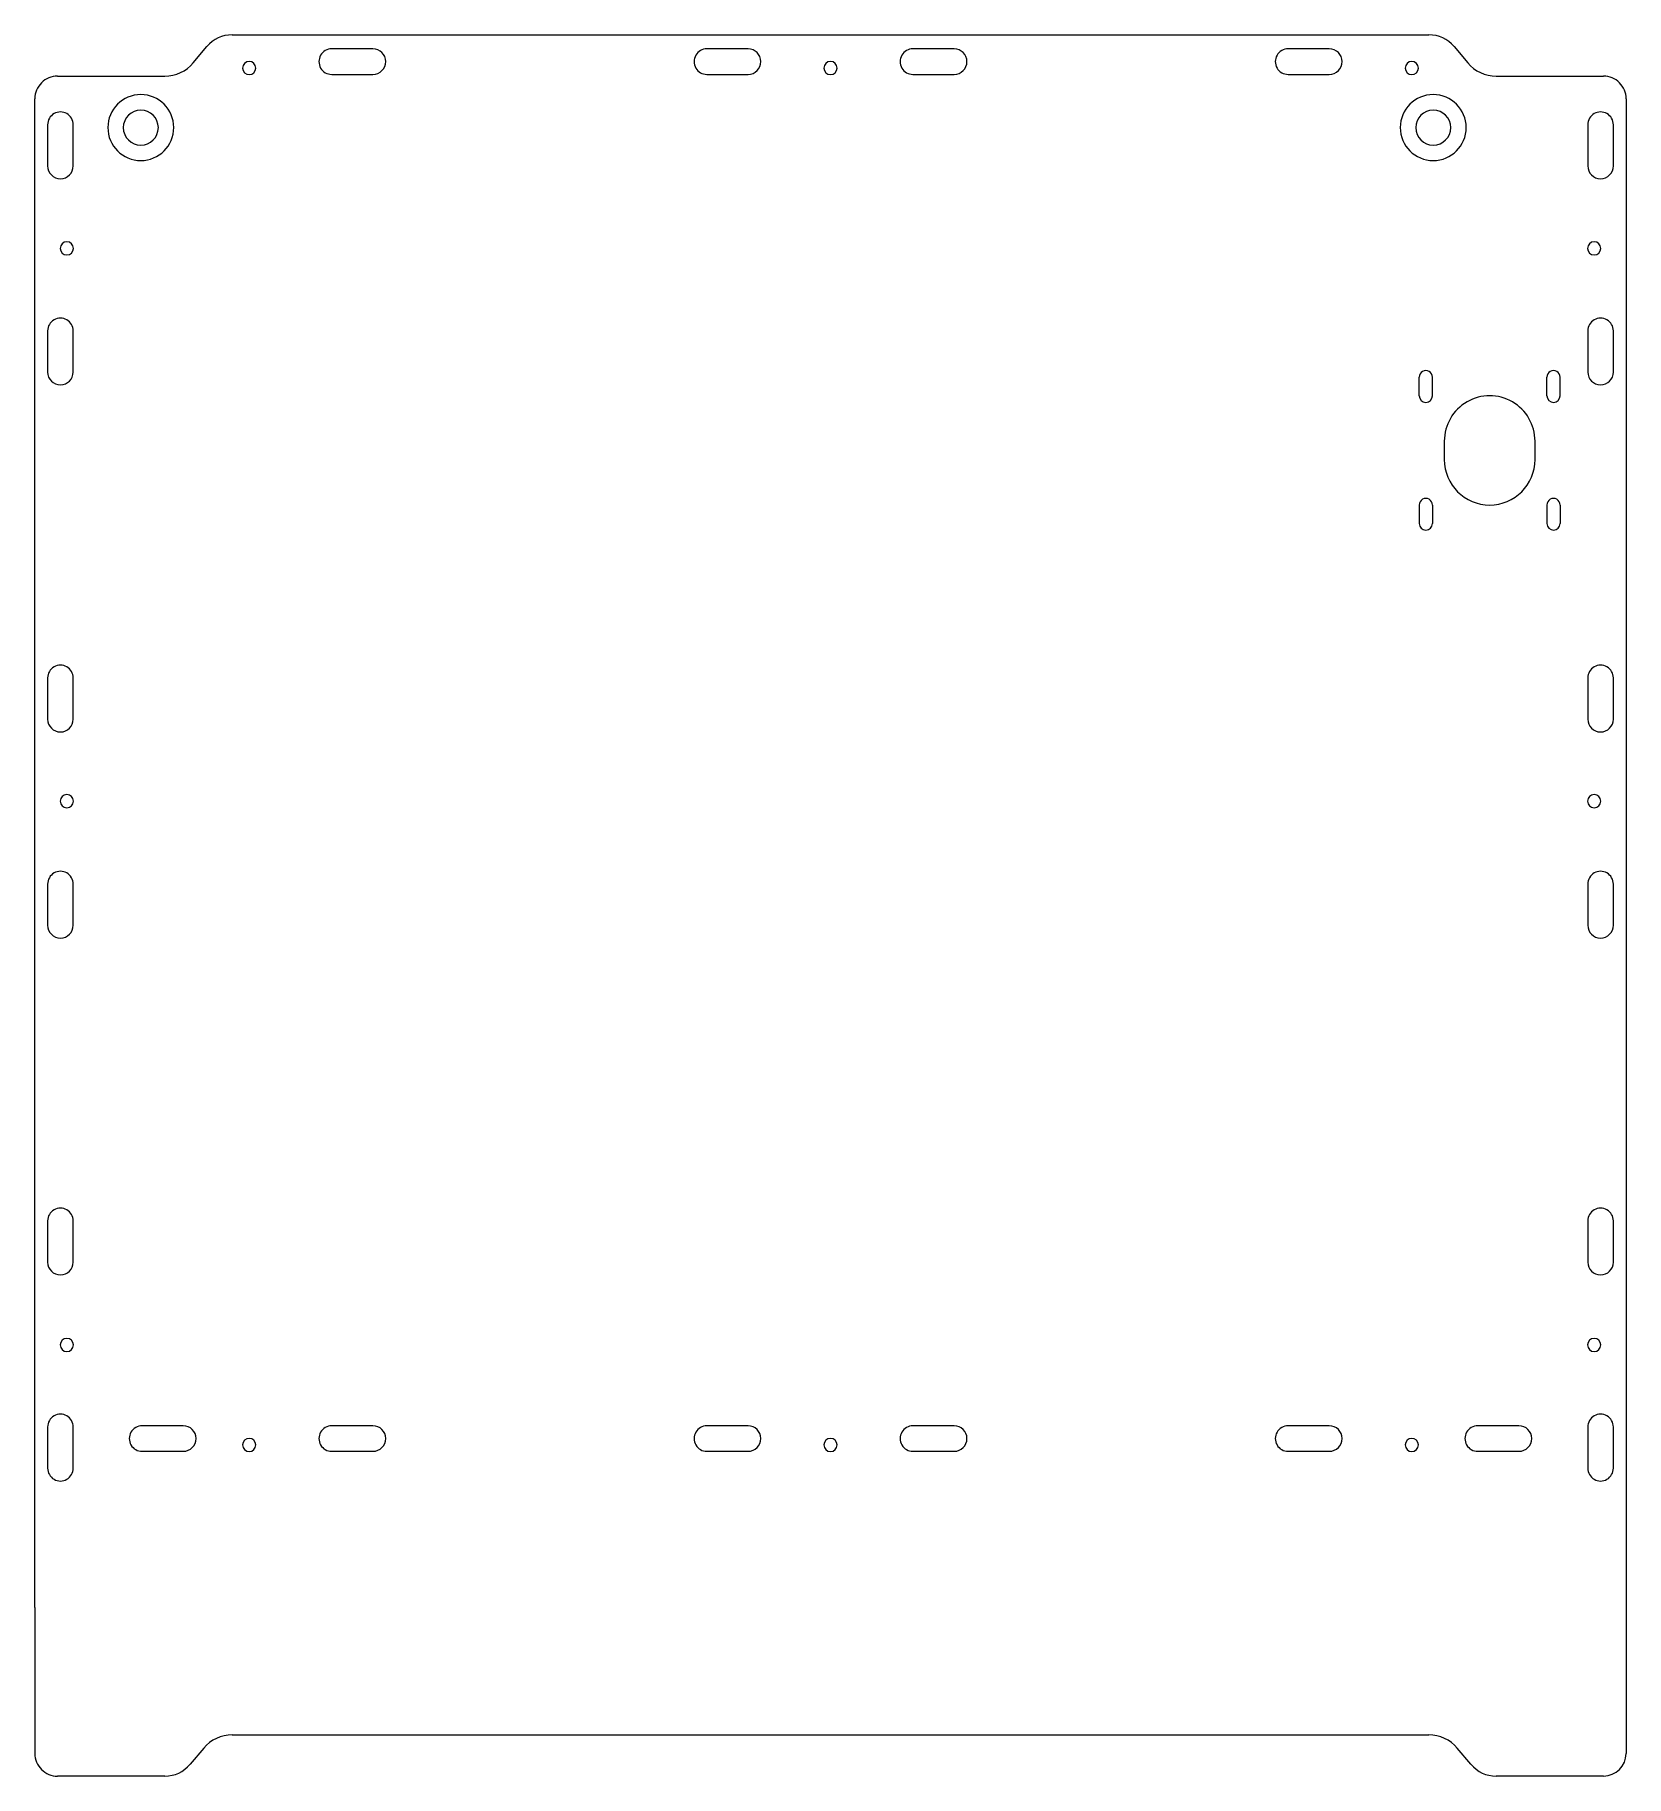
# Model space of a CAD drawing. Header units: millimetres. Extents: x -193 to 193, y -243 to 180.
import ezdxf

# ---------------------------------------------------------------- set-up
doc = ezdxf.new("R2010")
doc.units = ezdxf.units.MM
doc.header["$MEASUREMENT"] = 0
doc.layers.add('Capa 1', color=7, linetype='Continuous')

msp = doc.modelspace()

# ---------------------------------------------------------------- linework, layer by layer
at = {"layer": 'Capa 1', "lineweight": 15}
for points in [[(-145.2445, 179.8375), (-147.6092, 179.8375), (-149.8528, 178.7913), (-151.3728, 176.9799)], [(151.1739, 176.9799), (149.6539, 178.7913), (147.4103, 179.8375), (145.0456, 179.8375)], [(-154.6687, 173.052), (-154.6687, 173.052), (-151.3728, 176.9799), (-151.3728, 176.9799)], [(-111.0995, 176.4376), (-111.0995, 176.4376), (-121.0995, 176.4376), (-121.0995, 176.4376)], [(-20.0997, 176.4376), (-20.0997, 176.4376), (-30.0997, 176.4376), (-30.0997, 176.4376)], [(29.9002, 176.4376), (29.9002, 176.4376), (19.9002, 176.4376), (19.9002, 176.4376)], [(120.9005, 176.4376), (120.9005, 176.4376), (110.9005, 176.4376), (110.9005, 176.4376)], [(151.1739, 176.9799), (151.1739, 176.9799), (154.4698, 173.052), (154.4698, 173.052)], [(-187.5995, 169.8371), (-187.5995, 169.8371), (-161.5631, 169.8371), (-161.5631, 169.8371)], [(-161.5631, 169.8371), (-158.9027, 169.8371), (-156.3787, 171.0141), (-154.6687, 173.052)], [(-121.0995, 170.2376), (-121.0995, 170.2376), (-111.0995, 170.2376), (-111.0995, 170.2376)], [(110.9005, 170.2376), (110.9005, 170.2376), (120.9005, 170.2376), (120.9005, 170.2376)], [(154.4698, 173.052), (156.1798, 171.0141), (158.7038, 169.8371), (161.3642, 169.8371)], [(161.3642, 169.8371), (161.3642, 169.8371), (187.4005, 169.8371), (187.4005, 169.8371)], [(-193.0995, -201.6623), (-193.0995, -201.6623), (-193.0995, 164.3371), (-193.0995, 164.3371)], [(192.9005, 164.3371), (192.9005, 164.3371), (192.9005, -201.6623), (192.9005, -201.6623)], [(-189.9995, 158.0376), (-189.9995, 158.0376), (-189.9995, 148.0376), (-189.9995, 148.0376)], [(189.8005, 148.0376), (189.8005, 148.0376), (189.8005, 158.0376), (189.8005, 158.0376)], [(-189.9995, 108.0376), (-189.9995, 108.0376), (-189.9995, 98.0376), (-189.9995, 98.0376)], [(-183.7995, 98.0376), (-183.7995, 98.0376), (-183.7995, 108.0376), (-183.7995, 108.0376)], [(183.6005, 108.0376), (183.6005, 108.0376), (183.6005, 98.0376), (183.6005, 98.0376)], [(189.8005, 98.0376), (189.8005, 98.0376), (189.8005, 108.0376), (189.8005, 108.0376)], [(142.7005, 92.2876), (142.7005, 92.2876), (142.7005, 96.7876), (142.7005, 96.7876)], [(145.9005, 92.2876), (145.9005, 92.2876), (145.9005, 96.7876), (145.9005, 96.7876)], [(173.7005, 92.2876), (173.7005, 92.2876), (173.7005, 96.7876), (173.7005, 96.7876)], [(176.9005, 92.2876), (176.9005, 92.2876), (176.9005, 96.7876), (176.9005, 96.7876)], [(148.8005, 81.2876), (148.8005, 81.2876), (148.8005, 76.7876), (148.8005, 76.7876)], [(170.8005, 76.7876), (170.8005, 76.7876), (170.8005, 81.2876), (170.8005, 81.2876)], [(142.7005, 65.7876), (142.7005, 65.7876), (142.7005, 61.2876), (142.7005, 61.2876)], [(145.9005, 65.7876), (145.9005, 65.7876), (145.9005, 61.2876), (145.9005, 61.2876)], [(173.7005, 65.7876), (173.7005, 65.7876), (173.7005, 61.2876), (173.7005, 61.2876)], [(176.9005, 65.7876), (176.9005, 65.7876), (176.9005, 61.2876), (176.9005, 61.2876)], [(-189.9995, 23.8376), (-189.9995, 23.8376), (-189.9995, 13.8376), (-189.9995, 13.8376)], [(-183.7995, 13.8376), (-183.7995, 13.8376), (-183.7995, 23.8376), (-183.7995, 23.8376)], [(183.6005, 23.8376), (183.6005, 23.8376), (183.6005, 13.8376), (183.6005, 13.8376)], [(189.8005, 13.8376), (189.8005, 13.8376), (189.8005, 23.8376), (189.8005, 23.8376)], [(-189.9995, -26.1623), (-189.9995, -26.1623), (-189.9995, -36.1623), (-189.9995, -36.1623)], [(-183.7995, -36.1623), (-183.7995, -36.1623), (-183.7995, -26.1623), (-183.7995, -26.1623)], [(183.6005, -26.1623), (183.6005, -26.1623), (183.6005, -36.1623), (183.6005, -36.1623)], [(189.8005, -36.1623), (189.8005, -36.1623), (189.8005, -26.1623), (189.8005, -26.1623)], [(-189.9995, -107.8623), (-189.9995, -107.8623), (-189.9995, -117.8623), (-189.9995, -117.8623)], [(-183.7995, -117.8623), (-183.7995, -117.8623), (-183.7995, -107.8623), (-183.7995, -107.8623)], [(183.6005, -107.8623), (183.6005, -107.8623), (183.6005, -117.8623), (183.6005, -117.8623)], [(189.8005, -117.8623), (189.8005, -117.8623), (189.8005, -107.8623), (189.8005, -107.8623)], [(-189.9995, -157.8623), (-189.9995, -157.8623), (-189.9995, -167.8623), (-189.9995, -167.8623)], [(-157.0995, -157.5623), (-157.0995, -157.5623), (-167.0995, -157.5623), (-167.0995, -157.5623)], [(-111.0995, -157.5623), (-111.0995, -157.5623), (-121.0995, -157.5623), (-121.0995, -157.5623)], [(-20.0997, -157.5623), (-20.0997, -157.5623), (-30.0997, -157.5623), (-30.0997, -157.5623)], [(29.9002, -157.5623), (29.9002, -157.5623), (19.9002, -157.5623), (19.9002, -157.5623)], [(120.9005, -157.5623), (120.9005, -157.5623), (110.9005, -157.5623), (110.9005, -157.5623)], [(166.9005, -157.5623), (166.9005, -157.5623), (156.9005, -157.5623), (156.9005, -157.5623)], [(189.8005, -167.8623), (189.8005, -167.8623), (189.8005, -157.8623), (189.8005, -157.8623)], [(-167.0995, -163.7623), (-167.0995, -163.7623), (-157.0995, -163.7623), (-157.0995, -163.7623)], [(-121.0995, -163.7623), (-121.0995, -163.7623), (-111.0995, -163.7623), (-111.0995, -163.7623)], [(110.9005, -163.7623), (110.9005, -163.7623), (120.9005, -163.7623), (120.9005, -163.7623)], [(156.9005, -163.7623), (156.9005, -163.7623), (166.9005, -163.7623), (166.9005, -163.7623)], [(-152.1389, -235.7604), (-152.1389, -235.7604), (-155.4347, -239.6883), (-155.4347, -239.6883)], [(-145.2445, -232.5455), (-147.9048, -232.5455), (-150.4289, -233.7225), (-152.1389, -235.7604)], [(151.94, -235.7604), (150.23, -233.7225), (147.7059, -232.5455), (145.0456, -232.5455)], [(155.2358, -239.6883), (155.2358, -239.6883), (151.94, -235.7604), (151.94, -235.7604)], [(-161.5631, -242.5459), (-159.1983, -242.5459), (-156.9547, -241.4997), (-155.4347, -239.6883)], [(155.2358, -239.6883), (156.7558, -241.4997), (158.9994, -242.5459), (161.3642, -242.5459)], [(187.4005, -242.5459), (190.4381, -242.5459), (192.9005, -240.0835), (192.9005, -237.046)], [(-161.5796, -242.5607), (-161.5796, -242.5607), (-187.616, -242.5607), (-187.616, -242.5607)], [(187.4005, -242.5459), (187.4005, -242.5459), (161.3642, -242.5459), (161.3642, -242.5459)]]:
    msp.add_open_spline(points, degree=3, dxfattribs=at)
at = {"layer": 'Capa 1', "color": 250, "lineweight": 20}
for points in [[(-145.2445, 179.8375), (-145.2445, 179.8375), (145.0456, 179.8375), (145.0456, 179.8375)], [(-30.0997, 170.2376), (-30.0997, 170.2376), (-20.0997, 170.2376), (-20.0997, 170.2376)], [(19.9002, 170.2376), (19.9002, 170.2376), (29.9002, 170.2376), (29.9002, 170.2376)], [(-183.7995, 148.0375), (-183.7995, 148.0375), (-183.7995, 158.0376), (-183.7995, 158.0376)], [(183.6005, 158.0376), (183.6005, 158.0376), (183.6005, 148.0376), (183.6005, 148.0376)], [(-183.7995, -167.8623), (-183.7995, -167.8623), (-183.7995, -157.8623), (-183.7995, -157.8623)], [(183.6005, -157.8623), (183.6005, -157.8623), (183.6005, -167.8623), (183.6005, -167.8623)], [(-30.0997, -163.7623), (-30.0997, -163.7623), (-19.9353, -163.758), (-19.9353, -163.758)], [(19.9002, -163.7623), (19.9002, -163.7623), (29.9002, -163.7623), (29.9002, -163.7623)], [(-193.0995, -201.6623), (-193.0995, -201.6623), (-193.1118, -237.0459), (-193.1118, -237.0459)], [(192.9005, -201.6623), (192.9005, -201.6623), (192.9122, -237.046), (192.9122, -237.046)], [(-145.2445, -232.5455), (-145.2445, -232.5455), (145.0456, -232.5455), (145.0456, -232.5455)]]:
    msp.add_open_spline(points, degree=3, dxfattribs=at)
at = {"layer": 'Capa 1', "lineweight": 15}
for points, knots in [([(-139.4995, 171.7876), (-139.4995, 172.6712), (-140.2158, 173.3875), (-141.0994, 173.3876), (-141.0994, 173.3876), (-141.9831, 173.3876), (-142.6994, 172.6712), (-142.6994, 171.7876), (-142.6994, 171.7876), (-142.6995, 170.9039), (-141.9831, 170.1876), (-141.0995, 170.1876), (-141.0995, 170.1876), (-140.2158, 170.1875), (-139.4995, 170.9039), (-139.4995, 171.7875)], [0, 0, 0, 0, 0.2, 0.2, 0.2, 0.2, 0.4, 0.4, 0.4, 0.4, 0.6, 0.6, 0.6, 0.6, 1, 1, 1, 1]), ([(-121.0995, 176.4376), (-122.207, 176.4376), (-123.2304, 175.8467), (-123.7841, 174.8876), (-123.7841, 174.8876), (-124.3379, 173.9284), (-124.3379, 172.7467), (-123.7841, 171.7876), (-123.7841, 171.7876), (-123.2304, 170.8284), (-122.207, 170.2376), (-121.0995, 170.2376)], [0, 0, 0, 0, 0.25, 0.25, 0.25, 0.25, 0.5, 0.5, 0.5, 0.5, 1, 1, 1, 1]), ([(-111.0995, 170.2376), (-109.3874, 170.2376), (-107.9995, 171.6255), (-107.9995, 173.3375), (-107.9995, 173.3375), (-107.9994, 175.0496), (-109.3874, 176.4375), (-111.0994, 176.4375)], [0, 0, 0, 0, 0.33333333, 0.33333333, 0.33333333, 0.33333333, 1, 1, 1, 1]), ([(-30.0997, 176.4376), (-31.2072, 176.4376), (-32.2306, 175.8467), (-32.7843, 174.8876), (-32.7843, 174.8876), (-33.3381, 173.9284), (-33.3381, 172.7467), (-32.7843, 171.7876), (-32.7843, 171.7876), (-32.2306, 170.8284), (-31.2072, 170.2376), (-30.0997, 170.2376)], [0, 0, 0, 0, 0.25, 0.25, 0.25, 0.25, 0.5, 0.5, 0.5, 0.5, 1, 1, 1, 1]), ([(-20.0997, 170.2376), (-18.3876, 170.2376), (-16.9997, 171.6255), (-16.9997, 173.3375), (-16.9997, 173.3375), (-16.9996, 175.0496), (-18.3876, 176.4375), (-20.0996, 176.4375)], [0, 0, 0, 0, 0.33333333, 0.33333333, 0.33333333, 0.33333333, 1, 1, 1, 1]), ([(1.5002, 171.7876), (1.5002, 172.6712), (0.7839, 173.3875), (-0.0997, 173.3876), (-0.0997, 173.3876), (-0.9833, 173.3876), (-1.6996, 172.6712), (-1.6996, 171.7876), (-1.6996, 171.7876), (-1.6997, 170.9039), (-0.9833, 170.1876), (-0.0997, 170.1876), (-0.0997, 170.1876), (0.7839, 170.1875), (1.5002, 170.9039), (1.5002, 171.7875)], [0, 0, 0, 0, 0.2, 0.2, 0.2, 0.2, 0.4, 0.4, 0.4, 0.4, 0.6, 0.6, 0.6, 0.6, 1, 1, 1, 1]), ([(19.9002, 176.4376), (18.7927, 176.4376), (17.7693, 175.8467), (17.2156, 174.8876), (17.2156, 174.8876), (16.6618, 173.9284), (16.6618, 172.7467), (17.2156, 171.7876), (17.2156, 171.7876), (17.7693, 170.8284), (18.7927, 170.2376), (19.9002, 170.2376)], [0, 0, 0, 0, 0.25, 0.25, 0.25, 0.25, 0.5, 0.5, 0.5, 0.5, 1, 1, 1, 1]), ([(29.9002, 170.2376), (31.6123, 170.2376), (33.0002, 171.6255), (33.0002, 173.3375), (33.0002, 173.3375), (33.0003, 175.0496), (31.6123, 176.4375), (29.9003, 176.4375)], [0, 0, 0, 0, 0.33333333, 0.33333333, 0.33333333, 0.33333333, 1, 1, 1, 1]), ([(110.9005, 176.4376), (109.793, 176.4376), (108.7696, 175.8467), (108.2159, 174.8876), (108.2159, 174.8876), (107.6621, 173.9284), (107.6621, 172.7467), (108.2159, 171.7876), (108.2159, 171.7876), (108.7696, 170.8284), (109.793, 170.2376), (110.9005, 170.2376)], [0, 0, 0, 0, 0.25, 0.25, 0.25, 0.25, 0.5, 0.5, 0.5, 0.5, 1, 1, 1, 1]), ([(120.9005, 170.2376), (122.6126, 170.2376), (124.0005, 171.6255), (124.0005, 173.3375), (124.0005, 173.3375), (124.0006, 175.0496), (122.6126, 176.4375), (120.9006, 176.4375)], [0, 0, 0, 0, 0.33333333, 0.33333333, 0.33333333, 0.33333333, 1, 1, 1, 1]), ([(142.5005, 171.7876), (142.5005, 172.6712), (141.7842, 173.3875), (140.9006, 173.3876), (140.9006, 173.3876), (140.0169, 173.3876), (139.3006, 172.6712), (139.3006, 171.7876), (139.3006, 171.7876), (139.3005, 170.9039), (140.0169, 170.1876), (140.9005, 170.1876), (140.9005, 170.1876), (141.7842, 170.1875), (142.5005, 170.9039), (142.5005, 171.7875)], [0, 0, 0, 0, 0.2, 0.2, 0.2, 0.2, 0.4, 0.4, 0.4, 0.4, 0.6, 0.6, 0.6, 0.6, 1, 1, 1, 1]), ([(-187.5995, 169.8371), (-189.0581, 169.8371), (-190.4571, 169.2577), (-191.4885, 168.2262), (-191.4885, 168.2262), (-192.52, 167.1948), (-193.0994, 165.7958), (-193.0994, 164.3371)], [0, 0, 0, 0, 0.33333333, 0.33333333, 0.33333333, 0.33333333, 1, 1, 1, 1]), ([(192.9006, 164.3371), (192.9006, 165.7958), (192.3211, 167.1948), (191.2896, 168.2262), (191.2896, 168.2262), (190.2582, 169.2577), (188.8592, 169.8371), (187.4005, 169.8371)], [0, 0, 0, 0, 0.33333333, 0.33333333, 0.33333333, 0.33333333, 1, 1, 1, 1]), ([(-159.3995, 157.3376), (-159.3995, 161.7558), (-162.9812, 165.3375), (-167.3994, 165.3375), (-167.3994, 165.3375), (-171.8177, 165.3376), (-175.3994, 161.7558), (-175.3994, 157.3376), (-175.3994, 157.3376), (-175.3995, 152.9193), (-171.8178, 149.3376), (-167.3995, 149.3376), (-167.3995, 149.3376), (-162.9812, 149.3375), (-159.3995, 152.9192), (-159.3995, 157.3375)], [0, 0, 0, 0, 0.2, 0.2, 0.2, 0.2, 0.4, 0.4, 0.4, 0.4, 0.6, 0.6, 0.6, 0.6, 1, 1, 1, 1]), ([(154.1005, 157.3376), (154.1005, 161.7558), (150.5188, 165.3375), (146.1006, 165.3375), (146.1006, 165.3375), (141.6823, 165.3376), (138.1006, 161.7558), (138.1006, 157.3376), (138.1006, 157.3376), (138.1005, 152.9193), (141.6822, 149.3376), (146.1005, 149.3376), (146.1005, 149.3376), (150.5188, 149.3375), (154.1005, 152.9192), (154.1005, 157.3375)], [0, 0, 0, 0, 0.2, 0.2, 0.2, 0.2, 0.4, 0.4, 0.4, 0.4, 0.6, 0.6, 0.6, 0.6, 1, 1, 1, 1]), ([(-183.7995, 158.0376), (-183.7995, 159.1451), (-184.3903, 160.1685), (-185.3495, 160.7222), (-185.3495, 160.7222), (-186.3086, 161.276), (-187.4903, 161.276), (-188.4495, 160.7222), (-188.4495, 160.7222), (-189.4086, 160.1685), (-189.9995, 159.1451), (-189.9995, 158.0376)], [0, 0, 0, 0, 0.25, 0.25, 0.25, 0.25, 0.5, 0.5, 0.5, 0.5, 1, 1, 1, 1]), ([(189.8005, 158.0376), (189.8005, 159.1451), (189.2097, 160.1685), (188.2505, 160.7222), (188.2505, 160.7222), (187.2914, 161.276), (186.1097, 161.276), (185.1505, 160.7222), (185.1505, 160.7222), (184.1914, 160.1685), (183.6005, 159.1451), (183.6005, 158.0376)], [0, 0, 0, 0, 0.25, 0.25, 0.25, 0.25, 0.5, 0.5, 0.5, 0.5, 1, 1, 1, 1]), ([(-189.9995, 148.0376), (-189.9995, 146.3255), (-188.6115, 144.9376), (-186.8995, 144.9376), (-186.8995, 144.9376), (-185.1874, 144.9375), (-183.7995, 146.3255), (-183.7995, 148.0375)], [0, 0, 0, 0, 0.33333333, 0.33333333, 0.33333333, 0.33333333, 1, 1, 1, 1]), ([(183.6005, 148.0376), (183.6005, 146.3255), (184.9885, 144.9376), (186.7005, 144.9376), (186.7005, 144.9376), (188.4126, 144.9375), (189.8005, 146.3255), (189.8005, 148.0375)], [0, 0, 0, 0, 0.33333333, 0.33333333, 0.33333333, 0.33333333, 1, 1, 1, 1]), ([(-183.7495, 128.0376), (-183.7495, 128.9212), (-184.4658, 129.6375), (-185.3494, 129.6376), (-185.3494, 129.6376), (-186.2331, 129.6376), (-186.9494, 128.9212), (-186.9494, 128.0376), (-186.9494, 128.0376), (-186.9495, 127.1539), (-186.2331, 126.4376), (-185.3495, 126.4376), (-185.3495, 126.4376), (-184.4658, 126.4375), (-183.7495, 127.1539), (-183.7495, 128.0375)], [0, 0, 0, 0, 0.2, 0.2, 0.2, 0.2, 0.4, 0.4, 0.4, 0.4, 0.6, 0.6, 0.6, 0.6, 1, 1, 1, 1]), ([(186.7505, 128.0376), (186.7505, 128.9212), (186.0342, 129.6375), (185.1506, 129.6376), (185.1506, 129.6376), (184.2669, 129.6376), (183.5506, 128.9212), (183.5506, 128.0376), (183.5506, 128.0376), (183.5505, 127.1539), (184.2669, 126.4376), (185.1505, 126.4376), (185.1505, 126.4376), (186.0342, 126.4375), (186.7505, 127.1539), (186.7505, 128.0375)], [0, 0, 0, 0, 0.2, 0.2, 0.2, 0.2, 0.4, 0.4, 0.4, 0.4, 0.6, 0.6, 0.6, 0.6, 1, 1, 1, 1]), ([(-183.7995, 108.0376), (-183.7995, 109.1451), (-184.3903, 110.1685), (-185.3495, 110.7222), (-185.3495, 110.7222), (-186.3086, 111.276), (-187.4903, 111.276), (-188.4495, 110.7222), (-188.4495, 110.7222), (-189.4086, 110.1685), (-189.9995, 109.1451), (-189.9995, 108.0376)], [0, 0, 0, 0, 0.25, 0.25, 0.25, 0.25, 0.5, 0.5, 0.5, 0.5, 1, 1, 1, 1]), ([(189.8005, 108.0376), (189.8005, 109.1451), (189.2097, 110.1685), (188.2505, 110.7222), (188.2505, 110.7222), (187.2914, 111.276), (186.1097, 111.276), (185.1505, 110.7222), (185.1505, 110.7222), (184.1914, 110.1685), (183.6005, 109.1451), (183.6005, 108.0376)], [0, 0, 0, 0, 0.25, 0.25, 0.25, 0.25, 0.5, 0.5, 0.5, 0.5, 1, 1, 1, 1]), ([(-189.9995, 98.0376), (-189.9995, 96.3255), (-188.6115, 94.9376), (-186.8995, 94.9376), (-186.8995, 94.9376), (-185.1874, 94.9375), (-183.7995, 96.3255), (-183.7995, 98.0375)], [0, 0, 0, 0, 0.33333333, 0.33333333, 0.33333333, 0.33333333, 1, 1, 1, 1]), ([(145.9005, 96.7876), (145.9005, 97.3592), (145.5956, 97.8874), (145.1005, 98.1732), (145.1005, 98.1732), (144.6055, 98.459), (143.9956, 98.459), (143.5005, 98.1732), (143.5005, 98.1732), (143.0055, 97.8874), (142.7005, 97.3592), (142.7005, 96.7876)], [0, 0, 0, 0, 0.25, 0.25, 0.25, 0.25, 0.5, 0.5, 0.5, 0.5, 1, 1, 1, 1]), ([(176.9005, 96.7876), (176.9005, 97.3592), (176.5956, 97.8874), (176.1005, 98.1732), (176.1005, 98.1732), (175.6055, 98.459), (174.9956, 98.459), (174.5005, 98.1732), (174.5005, 98.1732), (174.0055, 97.8874), (173.7005, 97.3592), (173.7005, 96.7876)], [0, 0, 0, 0, 0.25, 0.25, 0.25, 0.25, 0.5, 0.5, 0.5, 0.5, 1, 1, 1, 1]), ([(183.6005, 98.0376), (183.6005, 96.3255), (184.9885, 94.9376), (186.7005, 94.9376), (186.7005, 94.9376), (188.4126, 94.9375), (189.8005, 96.3255), (189.8005, 98.0375)], [0, 0, 0, 0, 0.33333333, 0.33333333, 0.33333333, 0.33333333, 1, 1, 1, 1]), ([(142.7005, 92.2876), (142.7005, 91.4039), (143.4169, 90.6876), (144.3005, 90.6876), (144.3005, 90.6876), (145.1842, 90.6875), (145.9005, 91.4039), (145.9005, 92.2875)], [0, 0, 0, 0, 0.33333333, 0.33333333, 0.33333333, 0.33333333, 1, 1, 1, 1]), ([(170.8005, 81.2876), (170.8005, 85.2175), (168.704, 88.8489), (165.3005, 90.8138), (165.3005, 90.8138), (161.8971, 92.7788), (157.704, 92.7788), (154.3005, 90.8138), (154.3005, 90.8138), (150.8971, 88.8489), (148.8005, 85.2175), (148.8005, 81.2876)], [0, 0, 0, 0, 0.25, 0.25, 0.25, 0.25, 0.5, 0.5, 0.5, 0.5, 1, 1, 1, 1]), ([(173.7005, 92.2876), (173.7005, 91.4039), (174.4169, 90.6876), (175.3005, 90.6876), (175.3005, 90.6876), (176.1842, 90.6875), (176.9005, 91.4039), (176.9005, 92.2875)], [0, 0, 0, 0, 0.33333333, 0.33333333, 0.33333333, 0.33333333, 1, 1, 1, 1]), ([(148.8005, 76.7876), (148.8005, 70.7124), (153.7254, 65.7876), (159.8005, 65.7876), (159.8005, 65.7876), (165.8756, 65.7875), (170.8005, 70.7124), (170.8005, 76.7875)], [0, 0, 0, 0, 0.33333333, 0.33333333, 0.33333333, 0.33333333, 1, 1, 1, 1]), ([(145.9005, 65.7876), (145.9005, 66.3592), (145.5956, 66.8874), (145.1005, 67.1732), (145.1005, 67.1732), (144.6055, 67.459), (143.9956, 67.459), (143.5005, 67.1732), (143.5005, 67.1732), (143.0055, 66.8874), (142.7005, 66.3592), (142.7005, 65.7876)], [0, 0, 0, 0, 0.25, 0.25, 0.25, 0.25, 0.5, 0.5, 0.5, 0.5, 1, 1, 1, 1]), ([(176.9005, 65.7876), (176.9005, 66.3592), (176.5956, 66.8874), (176.1005, 67.1732), (176.1005, 67.1732), (175.6055, 67.459), (174.9956, 67.459), (174.5005, 67.1732), (174.5005, 67.1732), (174.0055, 66.8874), (173.7005, 66.3592), (173.7005, 65.7876)], [0, 0, 0, 0, 0.25, 0.25, 0.25, 0.25, 0.5, 0.5, 0.5, 0.5, 1, 1, 1, 1]), ([(142.7005, 61.2876), (142.7005, 60.4039), (143.4169, 59.6876), (144.3005, 59.6876), (144.3005, 59.6876), (145.1842, 59.6875), (145.9005, 60.4039), (145.9005, 61.2875)], [0, 0, 0, 0, 0.33333333, 0.33333333, 0.33333333, 0.33333333, 1, 1, 1, 1]), ([(173.7005, 61.2876), (173.7005, 60.4039), (174.4169, 59.6876), (175.3005, 59.6876), (175.3005, 59.6876), (176.1842, 59.6875), (176.9005, 60.4039), (176.9005, 61.2875)], [0, 0, 0, 0, 0.33333333, 0.33333333, 0.33333333, 0.33333333, 1, 1, 1, 1]), ([(-183.7995, 23.8376), (-183.7995, 24.9451), (-184.3903, 25.9685), (-185.3495, 26.5222), (-185.3495, 26.5222), (-186.3086, 27.076), (-187.4903, 27.076), (-188.4495, 26.5222), (-188.4495, 26.5222), (-189.4086, 25.9685), (-189.9995, 24.9451), (-189.9995, 23.8376)], [0, 0, 0, 0, 0.25, 0.25, 0.25, 0.25, 0.5, 0.5, 0.5, 0.5, 1, 1, 1, 1]), ([(189.8005, 23.8376), (189.8005, 24.9451), (189.2097, 25.9685), (188.2505, 26.5222), (188.2505, 26.5222), (187.2914, 27.076), (186.1097, 27.076), (185.1505, 26.5222), (185.1505, 26.5222), (184.1914, 25.9685), (183.6005, 24.9451), (183.6005, 23.8376)], [0, 0, 0, 0, 0.25, 0.25, 0.25, 0.25, 0.5, 0.5, 0.5, 0.5, 1, 1, 1, 1]), ([(-189.9995, 13.8376), (-189.9995, 12.1255), (-188.6115, 10.7376), (-186.8995, 10.7376), (-186.8995, 10.7376), (-185.1874, 10.7375), (-183.7995, 12.1255), (-183.7995, 13.8375)], [0, 0, 0, 0, 0.33333333, 0.33333333, 0.33333333, 0.33333333, 1, 1, 1, 1]), ([(183.6005, 13.8376), (183.6005, 12.1255), (184.9885, 10.7376), (186.7005, 10.7376), (186.7005, 10.7376), (188.4126, 10.7375), (189.8005, 12.1255), (189.8005, 13.8375)], [0, 0, 0, 0, 0.33333333, 0.33333333, 0.33333333, 0.33333333, 1, 1, 1, 1]), ([(-183.7495, -6.0624), (-183.7495, -5.1788), (-184.4658, -4.4625), (-185.3494, -4.4624), (-185.3494, -4.4624), (-186.2331, -4.4624), (-186.9494, -5.1788), (-186.9494, -6.0624), (-186.9494, -6.0624), (-186.9495, -6.9461), (-186.2331, -7.6624), (-185.3495, -7.6624), (-185.3495, -7.6624), (-184.4658, -7.6625), (-183.7495, -6.9461), (-183.7495, -6.0625)], [0, 0, 0, 0, 0.2, 0.2, 0.2, 0.2, 0.4, 0.4, 0.4, 0.4, 0.6, 0.6, 0.6, 0.6, 1, 1, 1, 1]), ([(186.7505, -6.0624), (186.7505, -5.1788), (186.0342, -4.4625), (185.1506, -4.4624), (185.1506, -4.4624), (184.2669, -4.4624), (183.5506, -5.1788), (183.5506, -6.0624), (183.5506, -6.0624), (183.5505, -6.9461), (184.2669, -7.6624), (185.1505, -7.6624), (185.1505, -7.6624), (186.0342, -7.6625), (186.7505, -6.9461), (186.7505, -6.0625)], [0, 0, 0, 0, 0.2, 0.2, 0.2, 0.2, 0.4, 0.4, 0.4, 0.4, 0.6, 0.6, 0.6, 0.6, 1, 1, 1, 1]), ([(-183.7995, -26.1623), (-183.7995, -25.0548), (-184.3903, -24.0314), (-185.3495, -23.4777), (-185.3495, -23.4777), (-186.3086, -22.9239), (-187.4903, -22.9239), (-188.4495, -23.4777), (-188.4495, -23.4777), (-189.4086, -24.0314), (-189.9995, -25.0548), (-189.9995, -26.1623)], [0, 0, 0, 0, 0.25, 0.25, 0.25, 0.25, 0.5, 0.5, 0.5, 0.5, 1, 1, 1, 1]), ([(189.8005, -26.1623), (189.8005, -25.0548), (189.2097, -24.0314), (188.2505, -23.4777), (188.2505, -23.4777), (187.2914, -22.9239), (186.1097, -22.9239), (185.1505, -23.4777), (185.1505, -23.4777), (184.1914, -24.0314), (183.6005, -25.0548), (183.6005, -26.1623)], [0, 0, 0, 0, 0.25, 0.25, 0.25, 0.25, 0.5, 0.5, 0.5, 0.5, 1, 1, 1, 1]), ([(-189.9995, -36.1623), (-189.9995, -37.8744), (-188.6115, -39.2623), (-186.8995, -39.2623), (-186.8995, -39.2623), (-185.1874, -39.2624), (-183.7995, -37.8744), (-183.7995, -36.1624)], [0, 0, 0, 0, 0.33333333, 0.33333333, 0.33333333, 0.33333333, 1, 1, 1, 1]), ([(183.6005, -36.1623), (183.6005, -37.8744), (184.9885, -39.2623), (186.7005, -39.2623), (186.7005, -39.2623), (188.4126, -39.2624), (189.8005, -37.8744), (189.8005, -36.1624)], [0, 0, 0, 0, 0.33333333, 0.33333333, 0.33333333, 0.33333333, 1, 1, 1, 1]), ([(-183.7995, -107.8623), (-183.7995, -106.7548), (-184.3903, -105.7314), (-185.3495, -105.1777), (-185.3495, -105.1777), (-186.3086, -104.6239), (-187.4903, -104.6239), (-188.4495, -105.1777), (-188.4495, -105.1777), (-189.4086, -105.7314), (-189.9995, -106.7548), (-189.9995, -107.8623)], [0, 0, 0, 0, 0.25, 0.25, 0.25, 0.25, 0.5, 0.5, 0.5, 0.5, 1, 1, 1, 1]), ([(189.8005, -107.8623), (189.8005, -106.7548), (189.2097, -105.7314), (188.2505, -105.1777), (188.2505, -105.1777), (187.2914, -104.6239), (186.1097, -104.6239), (185.1505, -105.1777), (185.1505, -105.1777), (184.1914, -105.7314), (183.6005, -106.7548), (183.6005, -107.8623)], [0, 0, 0, 0, 0.25, 0.25, 0.25, 0.25, 0.5, 0.5, 0.5, 0.5, 1, 1, 1, 1]), ([(-189.9995, -117.8623), (-189.9995, -119.5744), (-188.6115, -120.9623), (-186.8995, -120.9623), (-186.8995, -120.9623), (-185.1874, -120.9624), (-183.7995, -119.5744), (-183.7995, -117.8624)], [0, 0, 0, 0, 0.33333333, 0.33333333, 0.33333333, 0.33333333, 1, 1, 1, 1]), ([(183.6005, -117.8623), (183.6005, -119.5744), (184.9885, -120.9623), (186.7005, -120.9623), (186.7005, -120.9623), (188.4126, -120.9624), (189.8005, -119.5744), (189.8005, -117.8624)], [0, 0, 0, 0, 0.33333333, 0.33333333, 0.33333333, 0.33333333, 1, 1, 1, 1]), ([(-183.7495, -137.9623), (-183.7495, -137.0787), (-184.4658, -136.3624), (-185.3494, -136.3623), (-185.3494, -136.3623), (-186.2331, -136.3623), (-186.9494, -137.0787), (-186.9494, -137.9623), (-186.9494, -137.9623), (-186.9495, -138.846), (-186.2331, -139.5623), (-185.3495, -139.5623), (-185.3495, -139.5623), (-184.4658, -139.5624), (-183.7495, -138.846), (-183.7495, -137.9624)], [0, 0, 0, 0, 0.2, 0.2, 0.2, 0.2, 0.4, 0.4, 0.4, 0.4, 0.6, 0.6, 0.6, 0.6, 1, 1, 1, 1]), ([(186.7505, -137.9623), (186.7505, -137.0787), (186.0342, -136.3624), (185.1506, -136.3623), (185.1506, -136.3623), (184.2669, -136.3623), (183.5506, -137.0787), (183.5506, -137.9623), (183.5506, -137.9623), (183.5505, -138.846), (184.2669, -139.5623), (185.1505, -139.5623), (185.1505, -139.5623), (186.0342, -139.5624), (186.7505, -138.846), (186.7505, -137.9624)], [0, 0, 0, 0, 0.2, 0.2, 0.2, 0.2, 0.4, 0.4, 0.4, 0.4, 0.6, 0.6, 0.6, 0.6, 1, 1, 1, 1]), ([(-183.7995, -157.8623), (-183.7995, -156.7548), (-184.3903, -155.7314), (-185.3495, -155.1777), (-185.3495, -155.1777), (-186.3086, -154.6239), (-187.4903, -154.6239), (-188.4495, -155.1777), (-188.4495, -155.1777), (-189.4086, -155.7314), (-189.9995, -156.7548), (-189.9995, -157.8623)], [0, 0, 0, 0, 0.25, 0.25, 0.25, 0.25, 0.5, 0.5, 0.5, 0.5, 1, 1, 1, 1]), ([(189.8005, -157.8623), (189.8005, -156.7548), (189.2097, -155.7314), (188.2505, -155.1777), (188.2505, -155.1777), (187.2914, -154.6239), (186.1097, -154.6239), (185.1505, -155.1777), (185.1505, -155.1777), (184.1914, -155.7314), (183.6005, -156.7548), (183.6005, -157.8623)], [0, 0, 0, 0, 0.25, 0.25, 0.25, 0.25, 0.5, 0.5, 0.5, 0.5, 1, 1, 1, 1]), ([(-167.0995, -157.5623), (-168.207, -157.5623), (-169.2304, -158.1532), (-169.7841, -159.1123), (-169.7841, -159.1123), (-170.3379, -160.0715), (-170.3379, -161.2532), (-169.7841, -162.2123), (-169.7841, -162.2123), (-169.2304, -163.1715), (-168.207, -163.7623), (-167.0995, -163.7623)], [0, 0, 0, 0, 0.25, 0.25, 0.25, 0.25, 0.5, 0.5, 0.5, 0.5, 1, 1, 1, 1]), ([(-157.0995, -163.7623), (-155.3874, -163.7623), (-153.9995, -162.3744), (-153.9995, -160.6624), (-153.9995, -160.6624), (-153.9994, -158.9503), (-155.3874, -157.5624), (-157.0994, -157.5624)], [0, 0, 0, 0, 0.33333333, 0.33333333, 0.33333333, 0.33333333, 1, 1, 1, 1]), ([(-121.0995, -157.5623), (-122.207, -157.5623), (-123.2304, -158.1532), (-123.7841, -159.1123), (-123.7841, -159.1123), (-124.3379, -160.0715), (-124.3379, -161.2532), (-123.7841, -162.2123), (-123.7841, -162.2123), (-123.2304, -163.1715), (-122.207, -163.7623), (-121.0995, -163.7623)], [0, 0, 0, 0, 0.25, 0.25, 0.25, 0.25, 0.5, 0.5, 0.5, 0.5, 1, 1, 1, 1]), ([(-111.0995, -163.7623), (-109.3874, -163.7623), (-107.9995, -162.3744), (-107.9995, -160.6624), (-107.9995, -160.6624), (-107.9994, -158.9503), (-109.3874, -157.5624), (-111.0994, -157.5624)], [0, 0, 0, 0, 0.33333333, 0.33333333, 0.33333333, 0.33333333, 1, 1, 1, 1]), ([(-30.0997, -157.5623), (-31.2072, -157.5623), (-32.2306, -158.1532), (-32.7843, -159.1123), (-32.7843, -159.1123), (-33.3381, -160.0715), (-33.3381, -161.2532), (-32.7843, -162.2123), (-32.7843, -162.2123), (-32.2306, -163.1715), (-31.2072, -163.7623), (-30.0997, -163.7623)], [0, 0, 0, 0, 0.25, 0.25, 0.25, 0.25, 0.5, 0.5, 0.5, 0.5, 1, 1, 1, 1]), ([(-20.0997, -163.7623), (-18.3876, -163.7623), (-16.9997, -162.3744), (-16.9997, -160.6624), (-16.9997, -160.6624), (-16.9996, -158.9503), (-18.3876, -157.5624), (-20.0996, -157.5624)], [0, 0, 0, 0, 0.33333333, 0.33333333, 0.33333333, 0.33333333, 1, 1, 1, 1]), ([(19.9002, -157.5623), (18.7927, -157.5623), (17.7693, -158.1532), (17.2156, -159.1123), (17.2156, -159.1123), (16.6618, -160.0715), (16.6618, -161.2532), (17.2156, -162.2123), (17.2156, -162.2123), (17.7693, -163.1715), (18.7927, -163.7623), (19.9002, -163.7623)], [0, 0, 0, 0, 0.25, 0.25, 0.25, 0.25, 0.5, 0.5, 0.5, 0.5, 1, 1, 1, 1]), ([(29.9002, -163.7623), (31.6123, -163.7623), (33.0002, -162.3744), (33.0002, -160.6624), (33.0002, -160.6624), (33.0003, -158.9503), (31.6123, -157.5624), (29.9003, -157.5624)], [0, 0, 0, 0, 0.33333333, 0.33333333, 0.33333333, 0.33333333, 1, 1, 1, 1]), ([(110.9005, -157.5623), (109.793, -157.5623), (108.7696, -158.1532), (108.2159, -159.1123), (108.2159, -159.1123), (107.6621, -160.0715), (107.6621, -161.2532), (108.2159, -162.2123), (108.2159, -162.2123), (108.7696, -163.1715), (109.793, -163.7623), (110.9005, -163.7623)], [0, 0, 0, 0, 0.25, 0.25, 0.25, 0.25, 0.5, 0.5, 0.5, 0.5, 1, 1, 1, 1]), ([(120.9005, -163.7623), (122.6126, -163.7623), (124.0005, -162.3744), (124.0005, -160.6624), (124.0005, -160.6624), (124.0006, -158.9503), (122.6126, -157.5624), (120.9006, -157.5624)], [0, 0, 0, 0, 0.33333333, 0.33333333, 0.33333333, 0.33333333, 1, 1, 1, 1]), ([(156.9005, -157.5623), (155.793, -157.5623), (154.7696, -158.1532), (154.2159, -159.1123), (154.2159, -159.1123), (153.6621, -160.0715), (153.6621, -161.2532), (154.2159, -162.2123), (154.2159, -162.2123), (154.7696, -163.1715), (155.793, -163.7623), (156.9005, -163.7623)], [0, 0, 0, 0, 0.25, 0.25, 0.25, 0.25, 0.5, 0.5, 0.5, 0.5, 1, 1, 1, 1]), ([(166.9005, -163.7623), (168.6126, -163.7623), (170.0005, -162.3744), (170.0005, -160.6624), (170.0005, -160.6624), (170.0006, -158.9503), (168.6126, -157.5624), (166.9006, -157.5624)], [0, 0, 0, 0, 0.33333333, 0.33333333, 0.33333333, 0.33333333, 1, 1, 1, 1]), ([(-139.4995, -162.2123), (-139.4995, -161.3287), (-140.2158, -160.6124), (-141.0994, -160.6123), (-141.0994, -160.6123), (-141.9831, -160.6123), (-142.6994, -161.3287), (-142.6994, -162.2123), (-142.6994, -162.2123), (-142.6995, -163.096), (-141.9831, -163.8123), (-141.0995, -163.8123), (-141.0995, -163.8123), (-140.2158, -163.8124), (-139.4995, -163.096), (-139.4995, -162.2124)], [0, 0, 0, 0, 0.2, 0.2, 0.2, 0.2, 0.4, 0.4, 0.4, 0.4, 0.6, 0.6, 0.6, 0.6, 1, 1, 1, 1]), ([(1.5002, -162.2123), (1.5002, -161.3287), (0.7839, -160.6124), (-0.0997, -160.6123), (-0.0997, -160.6123), (-0.9833, -160.6123), (-1.6996, -161.3287), (-1.6996, -162.2123), (-1.6996, -162.2123), (-1.6997, -163.096), (-0.9833, -163.8123), (-0.0997, -163.8123), (-0.0997, -163.8123), (0.7839, -163.8124), (1.5002, -163.096), (1.5002, -162.2124)], [0, 0, 0, 0, 0.2, 0.2, 0.2, 0.2, 0.4, 0.4, 0.4, 0.4, 0.6, 0.6, 0.6, 0.6, 1, 1, 1, 1]), ([(142.5005, -162.2123), (142.5005, -161.3287), (141.7842, -160.6124), (140.9006, -160.6123), (140.9006, -160.6123), (140.0169, -160.6123), (139.3006, -161.3287), (139.3006, -162.2123), (139.3006, -162.2123), (139.3005, -163.096), (140.0169, -163.8123), (140.9005, -163.8123), (140.9005, -163.8123), (141.7842, -163.8124), (142.5005, -163.096), (142.5005, -162.2124)], [0, 0, 0, 0, 0.2, 0.2, 0.2, 0.2, 0.4, 0.4, 0.4, 0.4, 0.6, 0.6, 0.6, 0.6, 1, 1, 1, 1]), ([(-189.9995, -167.8623), (-189.9995, -168.9699), (-189.4086, -169.9933), (-188.4495, -170.547), (-188.4495, -170.547), (-187.4903, -171.1008), (-186.3086, -171.1008), (-185.3495, -170.547), (-185.3495, -170.547), (-184.3903, -169.9933), (-183.7995, -168.9699), (-183.7995, -167.8623)], [0, 0, 0, 0, 0.25, 0.25, 0.25, 0.25, 0.5, 0.5, 0.5, 0.5, 1, 1, 1, 1]), ([(183.6005, -167.8623), (183.6005, -168.9699), (184.1914, -169.9933), (185.1505, -170.547), (185.1505, -170.547), (186.1097, -171.1008), (187.2914, -171.1008), (188.2505, -170.547), (188.2505, -170.547), (189.2097, -169.9933), (189.8005, -168.9699), (189.8005, -167.8623)], [0, 0, 0, 0, 0.25, 0.25, 0.25, 0.25, 0.5, 0.5, 0.5, 0.5, 1, 1, 1, 1]), ([(-193.0994, -237.0459), (-193.0995, -238.5046), (-192.52, -239.9036), (-191.4885, -240.935), (-191.4885, -240.935), (-190.4571, -241.9665), (-189.0581, -242.5459), (-187.5995, -242.5459)], [0, 0, 0, 0, 0.33333333, 0.33333333, 0.33333333, 0.33333333, 1, 1, 1, 1])]:
    msp.add_open_spline(points, degree=3, knots=knots, dxfattribs=at)
at = {"layer": 'Capa 1', "color": 250, "lineweight": 20}
for points in [[(-167.3995, 161.5875), (-165.0524, 161.5875), (-163.1495, 159.6847), (-163.1495, 157.3375), (-163.1495, 157.3375), (-163.1495, 154.9903), (-165.0524, 153.0875), (-167.3995, 153.0875), (-167.3995, 153.0875), (-169.7466, 153.0875), (-171.6495, 154.9903), (-171.6495, 157.3375), (-171.6495, 157.3375), (-171.6495, 159.6847), (-169.7466, 161.5875), (-167.3995, 161.5875)], [(146.1005, 161.5875), (148.4476, 161.5875), (150.3505, 159.6846), (150.3505, 157.3375), (150.3505, 157.3375), (150.3505, 154.9904), (148.4476, 153.0875), (146.1005, 153.0875), (146.1005, 153.0875), (143.7534, 153.0875), (141.8505, 154.9904), (141.8505, 157.3375), (141.8505, 157.3375), (141.8505, 159.6846), (143.7534, 161.5875), (146.1005, 161.5875)]]:
    msp.add_open_spline(points, degree=3, knots=[0, 0, 0, 0, 0.2, 0.2, 0.2, 0.2, 0.4, 0.4, 0.4, 0.4, 0.6, 0.6, 0.6, 0.6, 1, 1, 1, 1], dxfattribs=at)

doc.saveas('drawing.dxf')
